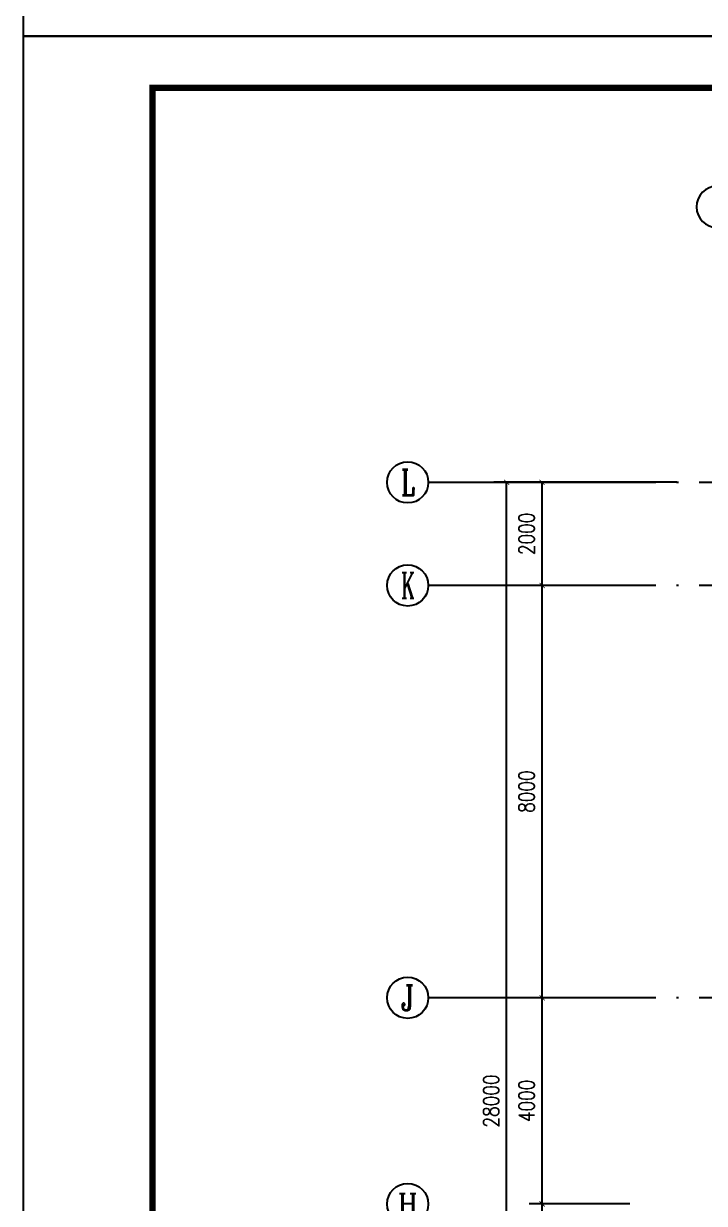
# Model space of a CAD drawing. Header units: millimetres. Extents: x 2998490 to 15040601, y 444546 to 7822218.
# Drawn here: x 14124817 to 14138023, y 7547220 to 7570109 of the extents above; entities that cross this region are included whole.
import ezdxf
from ezdxf.enums import TextEntityAlignment as Align

# ---------------------------------------------------------------- set-up
doc = ezdxf.new("R2010")
doc.units = ezdxf.units.MM
doc.header["$LTSCALE"] = 2000
doc.linetypes.add('DOTE', pattern=[2.42, 2, -0.2, 0.02, -0.2])
for name, color, linetype in [('3-AXIS', 3, 'Continuous'), ('3-AXIS_TEXT', 7, 'Continuous'), ('AXIS', 3, 'Continuous'), ('AXIS_TEXT', 7, 'Continuous'), ('图框', 7, 'Continuous')]:
    doc.layers.add(name, color=color, linetype=linetype)
doc.styles.add('_TCH_AXIS', font='COMPLEX', dxfattribs={"bigfont": 'GBCBIG'})
doc.styles.add('COMPLEX', font='COMPLEX')
doc.styles.add('DIM_FONT', font='SIMPLEX', dxfattribs={"width": 0.8, "bigfont": 'HZTXT'})
doc.dimstyles.new('DIMN100', dxfattribs={"dimtxt": 300, "dimasz": 100, "dimexe": 250, "dimexo": 300, "dimgap": 150, "dimtad": 1, "dimdec": 0, "dimzin": 0, "dimdsep": 46, "dimtxsty": 'DIM_FONT', "dimblk": 'ARCHTICK', "dimcen": 0.09, "dimclrt": 7, "dimazin": 2, "dimtfac": 1, "dimtdec": 0, "dimtix": 1, "dimtmove": 2, "dimatfit": 3, "dimldrblk": 'ARCHTICK', "dimfxl": 0, "dimtolj": 1, "dimtzin": 0, "dimarcsym": 0})

# ---------------------------------------------------------------- blocks, each defined once
blk = doc.blocks.new('TJAD_TK_A0')
at = {"layer": '图框'}
for p, q in [((2162, 399.3), (973, 399.3)), ((973, -441.7), (973, 399.3)), ((973, -441.7), (2162, -441.7))]:
    blk.add_line(p, q, dxfattribs=at)
at = {"layer": '图框', "const_width": 1.2}
blk.add_lwpolyline([(2152, -431.7), (2152, 389.3), (998, 389.3), (998, -431.7)], close=True, dxfattribs=at)
blk = doc.blocks.new('_ArchTick')
at = {"color": 0, "linetype": 'ByBlock', "const_width": 0.15}
blk.add_lwpolyline([(-0.5, -0.5), (0.5, 0.5)], dxfattribs=at)
blk = doc.blocks.new('*D486')
at = {"layer": 'AXIS', "color": 0, "lineweight": -2}
for p, q in [((14136576, 7547209), (14134625, 7547209)), ((14134875, 7544309), (14134875, 7547209)), ((14136576, 7544309), (14134625, 7544309))]:
    blk.add_line(p, q, dxfattribs=at)
at = {"layer": 'Defpoints', "color": 0}
for p in [(14134875, 7547209), (14136876, 7547209), (14136876, 7544309)]:
    blk.add_point(p, dxfattribs=at)
at = {"layer": 'AXIS', "color": 0, "lineweight": -2, "xscale": 100, "yscale": 100, "zscale": 100}
for p, rotation in [((14134875, 7547209), 90), ((14134875, 7544309), 270)]:
    blk.add_blockref('_ArchTick', p, dxfattribs=dict(at, rotation=rotation))
at = {"layer": 'AXIS', "color": 7, "insert": (14134575, 7545759), "char_height": 300, "attachment_point": 5, "rotation": 90, "style": 'DIM_FONT'}
blk.add_mtext('\\A1;2900', dxfattribs=at)
blk = doc.blocks.new('*D487')
at = {"layer": 'AXIS', "color": 0, "lineweight": -2}
for p, q in [((14136576, 7551209), (14134625, 7551209)), ((14134875, 7547209), (14134875, 7551209)), ((14136576, 7547209), (14134625, 7547209))]:
    blk.add_line(p, q, dxfattribs=at)
at = {"layer": 'Defpoints', "color": 0}
for p in [(14134875, 7551209), (14136876, 7551209), (14136876, 7547209)]:
    blk.add_point(p, dxfattribs=at)
at = {"layer": 'AXIS', "color": 0, "lineweight": -2, "xscale": 100, "yscale": 100, "zscale": 100}
for p, rotation in [((14134875, 7551209), 90), ((14134875, 7547209), 270)]:
    blk.add_blockref('_ArchTick', p, dxfattribs=dict(at, rotation=rotation))
at = {"layer": 'AXIS', "color": 7, "insert": (14134575, 7549209), "char_height": 300, "attachment_point": 5, "rotation": 90, "style": 'DIM_FONT'}
blk.add_mtext('\\A1;4000', dxfattribs=at)
blk = doc.blocks.new('*D488')
at = {"layer": 'AXIS', "color": 0, "lineweight": -2}
for p, q in [((14137488, 7561209), (14133937, 7561209)), ((14134187, 7533209), (14134187, 7561209)), ((14137488, 7533209), (14133937, 7533209))]:
    blk.add_line(p, q, dxfattribs=at)
at = {"layer": 'Defpoints', "color": 0}
for p in [(14134187, 7561209), (14137788, 7561209), (14137788, 7533209)]:
    blk.add_point(p, dxfattribs=at)
at = {"layer": 'AXIS', "color": 0, "lineweight": -2, "xscale": 100, "yscale": 100, "zscale": 100}
for p, rotation in [((14134187, 7561209), 90), ((14134187, 7533209), 270)]:
    blk.add_blockref('_ArchTick', p, dxfattribs=dict(at, rotation=rotation))
at = {"layer": 'AXIS', "color": 7, "insert": (14133887, 7549206), "char_height": 300, "attachment_point": 5, "rotation": 90, "style": 'DIM_FONT'}
blk.add_mtext('\\A1;28000', dxfattribs=at)
blk = doc.blocks.new('_AXISO')
blk.add_circle((0, 0), 0.5)
at = {"layer": '3-AXIS_TEXT', "style": 'COMPLEX', "width": 1.041667}
blk.add_attdef('A', text='', height=0.56, dxfattribs=at).set_placement((-0.25, -0.28), (0.25, -0.28), align=Align.FIT)
blk = doc.blocks.new('*D489')
at = {"layer": 'AXIS', "color": 0, "lineweight": -2}
for p, q in [((14136576, 7559209), (14134625, 7559209)), ((14134875, 7551209), (14134875, 7559209)), ((14136576, 7551209), (14134625, 7551209))]:
    blk.add_line(p, q, dxfattribs=at)
at = {"layer": 'Defpoints', "color": 0}
for p in [(14134875, 7559209), (14136876, 7559209), (14136876, 7551209)]:
    blk.add_point(p, dxfattribs=at)
at = {"layer": 'AXIS', "color": 0, "lineweight": -2, "xscale": 100, "yscale": 100, "zscale": 100}
for p, rotation in [((14134875, 7559209), 90), ((14134875, 7551209), 270)]:
    blk.add_blockref('_ArchTick', p, dxfattribs=dict(at, rotation=rotation))
at = {"layer": 'AXIS', "color": 7, "insert": (14134575, 7555209), "char_height": 300, "attachment_point": 5, "rotation": 90, "style": 'DIM_FONT'}
blk.add_mtext('\\A1;8000', dxfattribs=at)
blk = doc.blocks.new('*D490')
at = {"layer": 'AXIS', "color": 0, "lineweight": -2}
for p, q in [((14136576, 7561209), (14134625, 7561209)), ((14134875, 7559209), (14134875, 7561209)), ((14136576, 7559209), (14134625, 7559209))]:
    blk.add_line(p, q, dxfattribs=at)
at = {"layer": 'Defpoints', "color": 0}
for p in [(14134875, 7561209), (14136876, 7561209), (14136876, 7559209)]:
    blk.add_point(p, dxfattribs=at)
at = {"layer": 'AXIS', "color": 0, "lineweight": -2, "xscale": 100, "yscale": 100, "zscale": 100}
for p, rotation in [((14134875, 7561209), 90), ((14134875, 7559209), 270)]:
    blk.add_blockref('_ArchTick', p, dxfattribs=dict(at, rotation=rotation))
at = {"layer": 'AXIS', "color": 7, "insert": (14134575, 7560209), "char_height": 300, "attachment_point": 5, "rotation": 90, "style": 'DIM_FONT'}
blk.add_mtext('\\A1;2000', dxfattribs=at)

msp = doc.modelspace()

# ---------------------------------------------------------------- linework, layer by layer
at = {"layer": '3-AXIS', "color": 15, "linetype": 'DOTE'}
for p, q in [((14214520.3, 7561208.7), (14134833, 7561208.7)), ((14214520.3, 7559208.7), (14134833, 7559208.7)), ((14214520.3, 7551208.7), (14134833, 7551208.7))]:
    msp.add_line(p, q, dxfattribs=at)
at = {"layer": 'AXIS'}
for p, q in [((14136943.3, 7561208.7), (14132667.5, 7561208.7)), ((14136943.3, 7559208.7), (14132667.5, 7559208.7)), ((14136943.3, 7551208.7), (14132667.5, 7551208.7))]:
    msp.add_line(p, q, dxfattribs=at)

# ---------------------------------------------------------------- block references
ref = msp.add_blockref('_AXISO', (14138270.3, 7566553.4), dxfattribs=dict(at, xscale=-800, yscale=800, zscale=800, rotation=180))
ref.add_attrib('A', '1', dxfattribs={"layer": 'AXIS_TEXT', "height": 514.7, "style": '_TCH_AXIS'}).set_placement((14138160, 7566296), (14138380.6, 7566296), align=Align.FIT)
ref = msp.add_blockref('_AXISO', (14132267.5, 7561208.7), dxfattribs=dict(at, xscale=800, yscale=800, zscale=800))
ref.add_attrib('A', 'L', dxfattribs={"layer": 'AXIS_TEXT', "height": 496.1, "style": '_TCH_AXIS', "width": 0.733333}).set_placement((14132137.6, 7560960.7), (14132397.4, 7560960.7), align=Align.FIT)
ref = msp.add_blockref('_AXISO', (14132267.5, 7559208.7), dxfattribs=dict(at, xscale=800, yscale=800, zscale=800))
ref.add_attrib('A', 'K', dxfattribs={"layer": 'AXIS_TEXT', "height": 496.1, "style": '_TCH_AXIS', "width": 0.578947}).set_placement((14132137.6, 7558960.7), (14132397.4, 7558960.7), align=Align.FIT)
ref = msp.add_blockref('_AXISO', (14132267.5, 7551208.7), dxfattribs=dict(at, xscale=800, yscale=800, zscale=800))
ref.add_attrib('A', 'J', dxfattribs={"layer": 'AXIS_TEXT', "height": 496.1, "style": '_TCH_AXIS'}).set_placement((14132137.6, 7550960.7), (14132397.4, 7550960.7), align=Align.FIT)
ref = msp.add_blockref('_AXISO', (14132267.5, 7547206.7), dxfattribs=dict(at, xscale=800, yscale=800, zscale=800))
ref.add_attrib('A', 'H', dxfattribs={"layer": 'AXIS_TEXT', "height": 405.5, "style": '_TCH_AXIS'}).set_placement((14132074.4, 7547003.9), (14132460.6, 7547003.9), align=Align.FIT)
at = {"layer": '图框', "xscale": 100, "yscale": 100, "zscale": 100}
for p in [(14027517.1, 7614033.9), (14027517.1, 7529933.9)]:
    msp.add_blockref('TJAD_TK_A0', p, dxfattribs=at)

# ---------------------------------------------------------------- dimensions: what is measured, and where the dimension line sits
at = {"layer": 'AXIS'}
dim = msp.add_linear_dim(base=(14134186.9, 7561208.7), p1=(14137787.7, 7533208.7), p2=(14137787.7, 7561208.7), angle=90, dimstyle='DIMN100', dxfattribs=at)
dim.commit()
dim.dimension.update_dxf_attribs({"geometry": '*D488', "text_midpoint": (14133886.9, 7549205.6), "dimtype": 161})
for p1, p2, picture, middle in [((14136875.8, 7559208.7), (14136875.8, 7561208.7), '*D490', (14134575, 7560208.7)), ((14136875.8, 7551208.7), (14136875.8, 7559208.7), '*D489', (14134575, 7555208.7)), ((14136875.8, 7547208.7), (14136875.8, 7551208.7), '*D487', (14134575, 7549208.7)), ((14136875.8, 7544309.1), (14136875.8, 7547208.7), '*D486', (14134575, 7545758.9))]:
    dim = msp.add_aligned_dim(p1=p1, p2=p2, distance=2000.8, dimstyle='DIMN100', dxfattribs=at)
    dim.commit()
    dim.dimension.update_dxf_attribs({"geometry": picture, "text_midpoint": middle})

doc.saveas('drawing.dxf')
